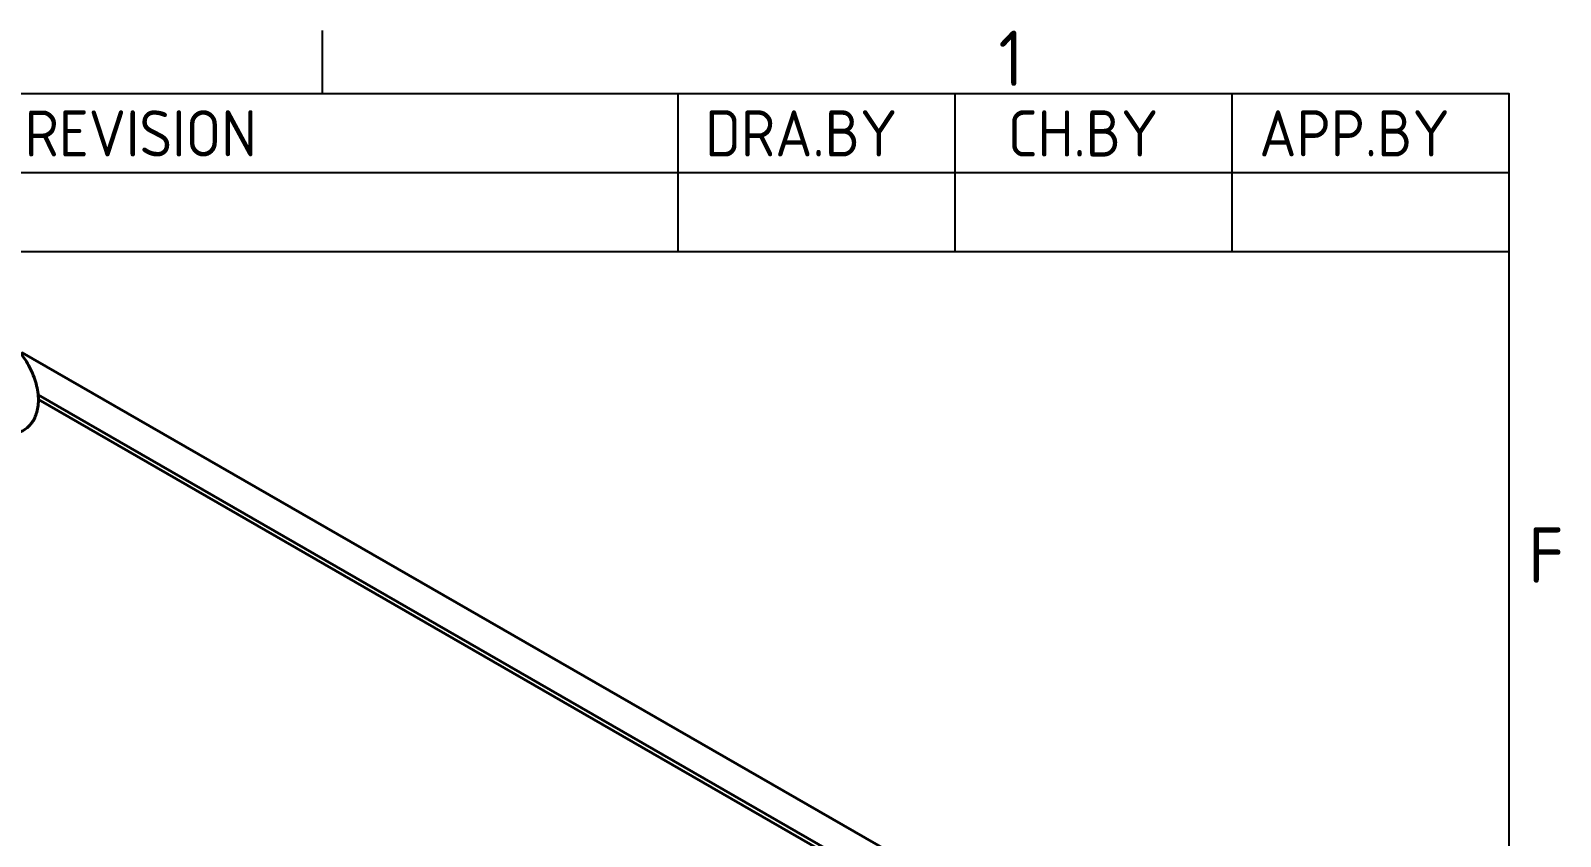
# Model space of a CAD drawing. Header units: inches. Extents: x 0 to 4752, y 0 to 3360.
# Drawn here: x 4032 to 4694, y 2958 to 3307 of the extents above; entities that cross this region are included whole.
import ezdxf

# ---------------------------------------------------------------- set-up
doc = ezdxf.new("R2010")
doc.units = ezdxf.units.IN
doc.header["$MEASUREMENT"] = 0
for name, color, linetype, lineweight in [('POWER SUPPLY CASE OUTLINE$0$가시적인 것(ISO)', 3, 'Continuous', 40), ('POWER SUPPLY CASE OUTLINE$0$경계(ISO)', 7, 'Continuous', 25), ('POWER SUPPLY CASE OUTLINE$0$기호(ISO)', 5, 'Continuous', 25)]:
    doc.layers.add(name, color=color, linetype=linetype, lineweight=lineweight)
doc.styles.add('POWER SUPPLY CASE OUTLINE$0$ISO ProportionalPSTEK', font='isocp.shx')
doc.styles.add('POWER SUPPLY CASE OUTLINE$0$문자 텍스트_PSTEK_POSCO', font='isocp.shx')

# ---------------------------------------------------------------- blocks, each defined once
blk = doc.blocks.new('POWER SUPPLY CASE OUTLINE$0$경계 Default Border')
at = {"layer": 'POWER SUPPLY CASE OUTLINE$0$경계(ISO)'}
blk.add_line((519.75, 410), (519.75, 413.4), dxfattribs=at)
at = {"layer": 'POWER SUPPLY CASE OUTLINE$0$경계(ISO)', "flags": 128}
blk.add_lwpolyline([(10, 10), (10, 410), (584, 410), (584, 10), (10, 10)], dxfattribs=at)
at = {"layer": 'POWER SUPPLY CASE OUTLINE$0$경계(ISO)', "color": 2, "char_height": 3, "attachment_point": 7, "style": 'POWER SUPPLY CASE OUTLINE$0$문자 텍스트_PSTEK_POSCO'}
for s, insert in [('1', (556.361, 410.4)), ('F', (585.045, 383.5))]:
    blk.add_mtext(s, dxfattribs=dict(at, insert=insert))
blk = doc.blocks.new('POWER SUPPLY CASE OUTLINE$0$리비전 내역')
at = {"layer": 'POWER SUPPLY CASE OUTLINE$0$기호(ISO)'}
for p, q in [((432, 410), (584, 410)), ((539, 410), (539, 405.72)), ((554, 410), (554, 405.72)), ((569, 410), (569, 405.72)), ((584, 410), (584, 405.72)), ((432, 405.72), (584, 405.72)), ((539, 405.72), (539, 401.44)), ((554, 405.72), (554, 401.44)), ((569, 405.72), (569, 401.44)), ((584, 405.72), (584, 401.44)), ((432, 401.44), (584, 401.44))]:
    blk.add_line(p, q, dxfattribs=at)
at = {"layer": 'POWER SUPPLY CASE OUTLINE$0$기호(ISO)', "color": 2, "char_height": 2.5, "attachment_point": 7, "style": 'POWER SUPPLY CASE OUTLINE$0$ISO ProportionalPSTEK'}
for s, insert in [('DESCRIPTION OF REVISION', (479.507, 406.583)), ('DRA.BY', (540.476, 406.583)), ('CH.BY', (556.864, 406.583)), ('APP.BY', (570.478, 406.583))]:
    blk.add_mtext(s, dxfattribs=dict(at, insert=insert))

msp = doc.modelspace()

# ---------------------------------------------------------------- linework, layer by layer
at = {"layer": 'POWER SUPPLY CASE OUTLINE$0$가시적인 것(ISO)'}
for p, q in [((4027.847, 3167.801), (4418.89, 2942.614)), ((4406.773, 2935.259), (4034.856, 3149.432)), ((4406.18, 2933.646), (4034.967, 3147.413))]:
    msp.add_line(p, q, dxfattribs=at)
msp.add_open_spline([(4023.203, 3132.51), (4024.933, 3132.6), (4026.674, 3133.054), (4029.586, 3134.622), (4030.787, 3135.638), (4032.789, 3138.112), (4033.551, 3139.59), (4034.697, 3143.043), (4034.971, 3145.061), (4034.966, 3149.469), (4034.61, 3151.88), (4033.311, 3156.691), (4032.363, 3159.091), (4029.997, 3163.647), (4028.584, 3165.803), (4025.394, 3169.715), (4023.617, 3171.467), (4019.783, 3174.391), (4017.724, 3175.561), (4013.528, 3177.016), (4011.387, 3177.351), (4007.56, 3176.965), (4005.882, 3176.437), (4003.08, 3174.765), (4001.928, 3173.7), (4000.013, 3171.13), (3999.297, 3169.599), (3998.255, 3166.036), (3998.043, 3163.96), (3998.186, 3159.474), (3998.61, 3157.048), (4000.037, 3152.238), (4001.039, 3149.855), (4003.337, 3145.655), (4004.569, 3143.806), (4005.936, 3142.109)], degree=3, knots=[5.2097641, 5.2097641, 5.2097641, 5.2097641, 5.4793499, 5.4793499, 5.7151859, 5.7151859, 5.9715904, 5.9715904, 6.2842709, 6.2842709, 6.6374516, 6.6374516, 6.9915601, 6.9915601, 7.3417333, 7.3417333, 7.6936114, 7.6936114, 8.0497365, 8.0497365, 8.3834784, 8.3834784, 8.6464312, 8.6464312, 8.8821808, 8.8821808, 9.1433214, 9.1433214, 9.462301, 9.462301, 9.8168373, 9.8168373, 10.1703707, 10.1703707, 10.473179, 10.473179, 10.473179, 10.473179], dxfattribs=at)

# ---------------------------------------------------------------- block references
at = {"xscale": 8, "yscale": 8, "zscale": 8}
msp.add_blockref('POWER SUPPLY CASE OUTLINE$0$경계 Default Border', (0, 0), dxfattribs=at)
at = {"layer": 'POWER SUPPLY CASE OUTLINE$0$기호(ISO)', "xscale": 8, "yscale": 8, "zscale": 8}
msp.add_blockref('POWER SUPPLY CASE OUTLINE$0$리비전 내역', (0, 0), dxfattribs=at)

doc.saveas('drawing.dxf')
